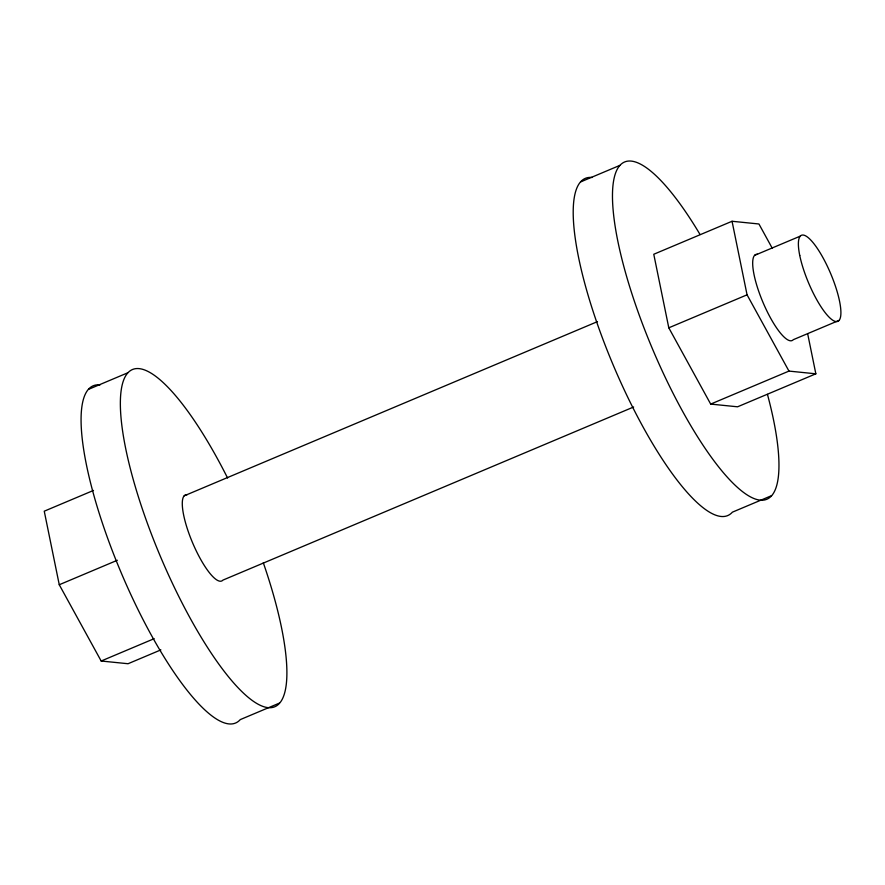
<?xml version="1.0" encoding="UTF-8"?>
<svg xmlns="http://www.w3.org/2000/svg" width="885" height="885" viewBox="0 0 885 885"><rect width="100%" height="100%" fill="white"/><g stroke="black" fill="none" stroke-linecap="round" stroke-linejoin="round"><path stroke-width="1.33" d="M88.577 389.323L127.705 372.828M580.693 181.89L619.832 165.395M93.489 490.434L44.25 511.187L59.262 584.742L101.167 661.018L128.048 663.728L160.871 649.889M772.229 248.198L758.932 223.982L732.05 221.272L653.772 254.261L668.794 327.815L710.688 404.091L737.57 406.801L815.848 373.813L807.651 333.689M184.202 495.821L597.475 321.62M754.584 255.389L800.261 236.14M59.262 584.742L117.34 560.26M668.794 327.815L747.062 294.827L732.05 221.272M633.649 406.989L222.909 580.117A46.706 11.981 67.1 0 1 192.366 542.273A46.706 11.981 67.1 0 1 187.122 494.704M838.98 320.436L793.303 339.685A46.706 11.981 67.1 0 1 762.759 301.84A46.706 11.981 67.1 0 1 757.505 254.272M101.167 661.018L154.189 638.66M710.688 404.091L788.966 371.092L815.848 373.813M279.406 703.11L240.266 719.605A183.007 46.938 67.1 0 1 120.581 571.323A183.007 46.938 67.1 0 1 100.016 384.92M771.521 495.677L732.382 512.172A183.007 46.938 67.1 0 1 612.708 363.879A183.007 46.938 67.1 0 1 592.131 177.487M747.062 294.827L788.966 371.092M263.31 562.783A183.007 46.938 67.1 0 1 237.136 686.749A183.007 46.938 67.1 0 1 120.504 409.943A183.007 46.938 67.1 0 1 227.589 478.011M767.45 394.378A183.007 46.938 67.1 0 1 723.133 472.402A183.007 46.938 67.1 0 1 613.305 211.902A183.007 46.938 67.1 0 1 700.035 234.492M799.752 255.477A46.706 11.981 67.1 0 0 836.059 321.565A46.706 11.981 67.1 0 0 823.05 257.834A46.706 11.981 67.1 0 0 799.752 255.477"/></g></svg>
